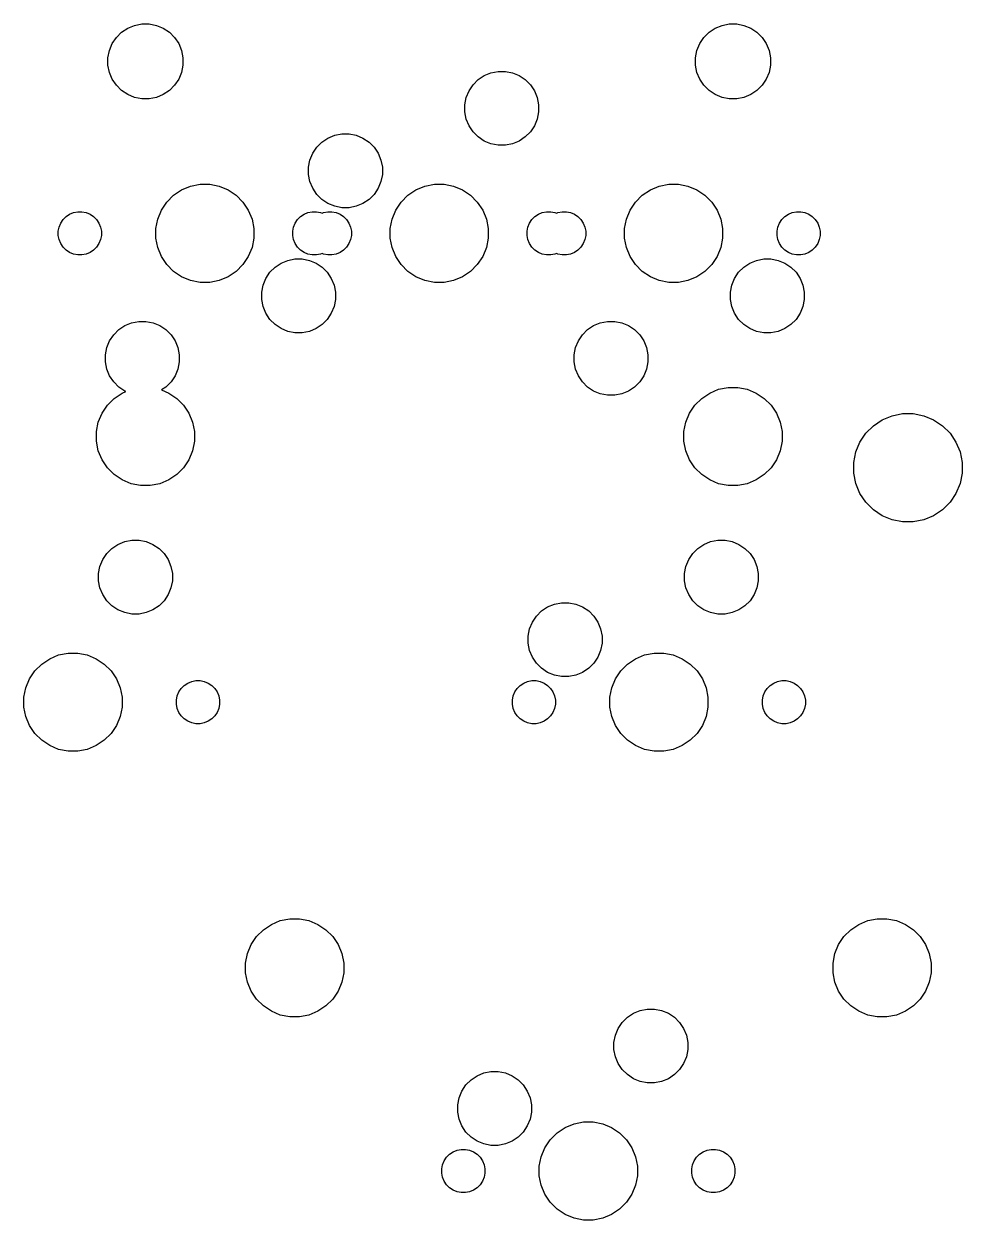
# Model space of a CAD drawing. Extents: x 25 to 359, y 20 to 134.
# Drawn here: x 314.32 to 352.45, y 77.35 to 125.96 of the extents above; entities that cross this region are included whole.
import ezdxf

# ---------------------------------------------------------------- set-up
doc = ezdxf.new("R2010")
doc.units = 0
doc.layers.add('BLACK', color=7, linetype='CONTINUOUS')

msp = doc.modelspace()

# ---------------------------------------------------------------- linework, layer by layer
at = {"layer": 'BLACK', "linetype": 'CONTINUOUS'}
for p, q in [((318.542, 125.783), (318.819, 125.898)), ((318.819, 125.898), (319.113, 125.956)), ((319.113, 125.956), (319.414, 125.956)), ((319.414, 125.956), (319.708, 125.898)), ((319.708, 125.898), (319.985, 125.783)), ((342.418, 125.783), (342.695, 125.898)), ((342.695, 125.898), (342.989, 125.956)), ((342.989, 125.956), (343.29, 125.956)), ((343.29, 125.956), (343.584, 125.898)), ((343.584, 125.898), (343.861, 125.783)), ((317.913, 125.154), (318.08, 125.404)), ((318.08, 125.404), (318.292, 125.616)), ((318.292, 125.616), (318.542, 125.783)), ((319.985, 125.783), (320.235, 125.616)), ((320.235, 125.616), (320.447, 125.404)), ((320.447, 125.404), (320.614, 125.154)), ((341.789, 125.154), (341.956, 125.404)), ((341.956, 125.404), (342.168, 125.616)), ((342.168, 125.616), (342.418, 125.783)), ((343.861, 125.783), (344.111, 125.616)), ((344.111, 125.616), (344.323, 125.404)), ((344.323, 125.404), (344.49, 125.154)), ((317.798, 124.877), (317.913, 125.154)), ((320.614, 125.154), (320.729, 124.877)), ((341.674, 124.877), (341.789, 125.154)), ((344.49, 125.154), (344.605, 124.877)), ((317.739, 124.583), (317.798, 124.877)), ((317.739, 124.282), (317.739, 124.583)), ((320.729, 124.877), (320.787, 124.583)), ((320.787, 124.583), (320.787, 124.282)), ((341.615, 124.583), (341.674, 124.877)), ((341.615, 124.282), (341.615, 124.583)), ((344.605, 124.877), (344.663, 124.583)), ((344.663, 124.583), (344.663, 124.282)), ((317.798, 123.988), (317.739, 124.282)), ((317.913, 123.711), (317.798, 123.988)), ((320.729, 123.988), (320.614, 123.711)), ((320.787, 124.282), (320.729, 123.988)), ((333.031, 123.857), (333.304, 123.97)), ((333.304, 123.97), (333.594, 124.027)), ((333.594, 124.027), (333.889, 124.027)), ((333.889, 124.027), (334.179, 123.97)), ((334.179, 123.97), (334.452, 123.857)), ((341.674, 123.988), (341.615, 124.282)), ((341.789, 123.711), (341.674, 123.988)), ((344.605, 123.988), (344.49, 123.711)), ((344.663, 124.282), (344.605, 123.988)), ((318.08, 123.461), (317.913, 123.711)), ((318.292, 123.249), (318.08, 123.461)), ((320.447, 123.461), (320.235, 123.249)), ((320.614, 123.711), (320.447, 123.461)), ((332.412, 123.238), (332.576, 123.484)), ((332.576, 123.484), (332.785, 123.693)), ((332.785, 123.693), (333.031, 123.857)), ((334.452, 123.857), (334.698, 123.693)), ((334.698, 123.693), (334.907, 123.484)), ((334.907, 123.484), (335.071, 123.238)), ((341.956, 123.461), (341.789, 123.711)), ((342.168, 123.249), (341.956, 123.461)), ((344.323, 123.461), (344.111, 123.249)), ((344.49, 123.711), (344.323, 123.461)), ((318.542, 123.082), (318.292, 123.249)), ((318.819, 122.967), (318.542, 123.082)), ((319.113, 122.908), (318.819, 122.967)), ((319.708, 122.967), (319.414, 122.908)), ((319.985, 123.082), (319.708, 122.967)), ((320.235, 123.249), (319.985, 123.082)), ((332.241, 122.675), (332.299, 122.965)), ((332.299, 122.965), (332.412, 123.238)), ((335.071, 123.238), (335.184, 122.965)), ((335.184, 122.965), (335.241, 122.675)), ((342.418, 123.082), (342.168, 123.249)), ((342.695, 122.967), (342.418, 123.082)), ((342.989, 122.908), (342.695, 122.967)), ((343.584, 122.967), (343.29, 122.908)), ((343.861, 123.082), (343.584, 122.967)), ((344.111, 123.249), (343.861, 123.082)), ((319.414, 122.908), (319.113, 122.908)), ((332.241, 122.38), (332.241, 122.675)), ((335.241, 122.675), (335.241, 122.38)), ((343.29, 122.908), (342.989, 122.908)), ((332.299, 122.09), (332.241, 122.38)), ((332.412, 121.817), (332.299, 122.09)), ((335.184, 122.09), (335.071, 121.817)), ((335.241, 122.38), (335.184, 122.09)), ((332.576, 121.571), (332.412, 121.817)), ((332.785, 121.362), (332.576, 121.571)), ((334.907, 121.571), (334.698, 121.362)), ((335.071, 121.817), (334.907, 121.571)), ((326.226, 120.944), (326.435, 121.153)), ((326.435, 121.153), (326.681, 121.317)), ((326.681, 121.317), (326.954, 121.43)), ((326.954, 121.43), (327.244, 121.487)), ((327.244, 121.487), (327.539, 121.487)), ((327.539, 121.487), (327.829, 121.43)), ((327.829, 121.43), (328.102, 121.317)), ((328.102, 121.317), (328.348, 121.153)), ((328.348, 121.153), (328.557, 120.944)), ((333.031, 121.198), (332.785, 121.362)), ((333.304, 121.085), (333.031, 121.198)), ((333.594, 121.027), (333.304, 121.085)), ((333.889, 121.027), (333.594, 121.027)), ((334.179, 121.085), (333.889, 121.027)), ((334.452, 121.198), (334.179, 121.085)), ((334.698, 121.362), (334.452, 121.198)), ((325.949, 120.425), (326.062, 120.698)), ((326.062, 120.698), (326.226, 120.944)), ((328.557, 120.944), (328.721, 120.698)), ((328.721, 120.698), (328.834, 120.425)), ((325.891, 120.135), (325.949, 120.425)), ((325.891, 119.84), (325.891, 120.135)), ((328.834, 120.425), (328.891, 120.135)), ((328.891, 120.135), (328.891, 119.84)), ((325.949, 119.55), (325.891, 119.84)), ((328.891, 119.84), (328.834, 119.55)), ((320.405, 118.996), (320.732, 119.214)), ((320.732, 119.214), (321.095, 119.365)), ((321.095, 119.365), (321.48, 119.441)), ((321.48, 119.441), (321.873, 119.441)), ((321.873, 119.441), (322.258, 119.365)), ((322.258, 119.365), (322.621, 119.214)), ((322.621, 119.214), (322.948, 118.996)), ((326.062, 119.277), (325.949, 119.55)), ((326.226, 119.031), (326.062, 119.277)), ((328.721, 119.277), (328.557, 119.031)), ((328.834, 119.55), (328.721, 119.277)), ((329.93, 118.996), (330.257, 119.214)), ((330.257, 119.214), (330.62, 119.365)), ((330.62, 119.365), (331.005, 119.441)), ((331.005, 119.441), (331.398, 119.441)), ((331.398, 119.441), (331.783, 119.365)), ((331.783, 119.365), (332.146, 119.214)), ((332.146, 119.214), (332.473, 118.996)), ((339.455, 118.996), (339.782, 119.214)), ((339.782, 119.214), (340.145, 119.365)), ((340.145, 119.365), (340.53, 119.441)), ((340.53, 119.441), (340.923, 119.441)), ((340.923, 119.441), (341.308, 119.365)), ((341.308, 119.365), (341.671, 119.214)), ((341.671, 119.214), (341.998, 118.996)), ((319.91, 118.392), (320.128, 118.718)), ((320.128, 118.718), (320.405, 118.996)), ((322.948, 118.996), (323.225, 118.718)), ((323.225, 118.718), (323.443, 118.392)), ((326.435, 118.822), (326.226, 119.031)), ((326.681, 118.658), (326.435, 118.822)), ((326.954, 118.545), (326.681, 118.658)), ((328.102, 118.658), (327.829, 118.545)), ((328.348, 118.822), (328.102, 118.658)), ((328.557, 119.031), (328.348, 118.822)), ((329.435, 118.392), (329.653, 118.718)), ((329.653, 118.718), (329.93, 118.996)), ((332.473, 118.996), (332.75, 118.718)), ((332.75, 118.718), (332.968, 118.392)), ((338.96, 118.392), (339.178, 118.718)), ((339.178, 118.718), (339.455, 118.996)), ((341.998, 118.996), (342.275, 118.718)), ((342.275, 118.718), (342.493, 118.392)), ((315.917, 118.005), (316.039, 118.127)), ((316.039, 118.127), (316.182, 118.223)), ((316.182, 118.223), (316.341, 118.289)), ((316.341, 118.289), (316.51, 118.322)), ((316.51, 118.322), (316.683, 118.322)), ((316.683, 118.322), (316.852, 118.289)), ((316.852, 118.289), (317.011, 118.223)), ((317.011, 118.223), (317.154, 118.127)), ((317.154, 118.127), (317.276, 118.005)), ((319.759, 118.029), (319.91, 118.392)), ((323.443, 118.392), (323.594, 118.029)), ((325.442, 118.005), (325.564, 118.127)), ((325.564, 118.127), (325.707, 118.223)), ((325.707, 118.223), (325.866, 118.289)), ((325.866, 118.289), (326.035, 118.322)), ((326.035, 118.322), (326.208, 118.322)), ((326.208, 118.322), (326.377, 118.289)), ((326.377, 118.289), (326.439, 118.263)), ((326.439, 118.263), (326.501, 118.289)), ((326.501, 118.289), (326.67, 118.322)), ((326.67, 118.322), (326.843, 118.322)), ((326.843, 118.322), (327.012, 118.289)), ((327.244, 118.487), (326.954, 118.545)), ((327.012, 118.289), (327.171, 118.223)), ((327.171, 118.223), (327.314, 118.127)), ((327.539, 118.487), (327.244, 118.487)), ((327.314, 118.127), (327.436, 118.005)), ((327.829, 118.545), (327.539, 118.487)), ((329.284, 118.029), (329.435, 118.392)), ((332.968, 118.392), (333.119, 118.029)), ((334.967, 118.005), (335.089, 118.127)), ((335.089, 118.127), (335.232, 118.223)), ((335.232, 118.223), (335.391, 118.289)), ((335.391, 118.289), (335.56, 118.322)), ((335.56, 118.322), (335.733, 118.322)), ((335.733, 118.322), (335.902, 118.289)), ((335.902, 118.289), (335.964, 118.263)), ((335.964, 118.263), (336.026, 118.289)), ((336.026, 118.289), (336.195, 118.322)), ((336.195, 118.322), (336.368, 118.322)), ((336.368, 118.322), (336.537, 118.289)), ((336.537, 118.289), (336.696, 118.223)), ((336.696, 118.223), (336.839, 118.127)), ((336.839, 118.127), (336.961, 118.005)), ((338.809, 118.029), (338.96, 118.392)), ((342.493, 118.392), (342.644, 118.029)), ((345.127, 118.005), (345.249, 118.127)), ((345.249, 118.127), (345.392, 118.223)), ((345.392, 118.223), (345.551, 118.289)), ((345.551, 118.289), (345.72, 118.322)), ((345.72, 118.322), (345.893, 118.322)), ((345.893, 118.322), (346.062, 118.289)), ((346.062, 118.289), (346.221, 118.223)), ((346.221, 118.223), (346.364, 118.127)), ((346.364, 118.127), (346.486, 118.005)), ((315.721, 117.534), (315.755, 117.703)), ((315.755, 117.703), (315.821, 117.862)), ((315.821, 117.862), (315.917, 118.005)), ((317.276, 118.005), (317.372, 117.862)), ((317.372, 117.862), (317.438, 117.703)), ((317.438, 117.703), (317.471, 117.534)), ((319.683, 117.644), (319.759, 118.029)), ((319.683, 117.251), (319.683, 117.644)), ((323.594, 118.029), (323.67, 117.644)), ((323.67, 117.644), (323.67, 117.251)), ((325.246, 117.534), (325.28, 117.703)), ((325.28, 117.703), (325.346, 117.862)), ((325.346, 117.862), (325.442, 118.005)), ((327.436, 118.005), (327.532, 117.862)), ((327.532, 117.862), (327.598, 117.703)), ((327.598, 117.703), (327.631, 117.534)), ((329.208, 117.644), (329.284, 118.029)), ((329.208, 117.251), (329.208, 117.644)), ((333.119, 118.029), (333.195, 117.644)), ((333.195, 117.644), (333.195, 117.251)), ((334.771, 117.534), (334.805, 117.703)), ((334.805, 117.703), (334.871, 117.862)), ((334.871, 117.862), (334.967, 118.005)), ((336.961, 118.005), (337.057, 117.862)), ((337.057, 117.862), (337.123, 117.703)), ((337.123, 117.703), (337.156, 117.534)), ((338.733, 117.644), (338.809, 118.029)), ((338.733, 117.251), (338.733, 117.644)), ((342.644, 118.029), (342.72, 117.644)), ((342.72, 117.644), (342.72, 117.251)), ((344.931, 117.534), (344.965, 117.703)), ((344.965, 117.703), (345.031, 117.862)), ((345.031, 117.862), (345.127, 118.005)), ((346.486, 118.005), (346.582, 117.862)), ((346.582, 117.862), (346.648, 117.703)), ((346.648, 117.703), (346.681, 117.534)), ((315.721, 117.361), (315.721, 117.534)), ((315.755, 117.192), (315.721, 117.361)), ((315.821, 117.033), (315.755, 117.192)), ((317.438, 117.192), (317.372, 117.033)), ((317.471, 117.361), (317.438, 117.192)), ((317.471, 117.534), (317.471, 117.361)), ((319.759, 116.866), (319.683, 117.251)), ((323.67, 117.251), (323.594, 116.866)), ((325.246, 117.361), (325.246, 117.534)), ((325.28, 117.192), (325.246, 117.361)), ((325.346, 117.033), (325.28, 117.192)), ((327.598, 117.192), (327.532, 117.033)), ((327.631, 117.361), (327.598, 117.192)), ((327.631, 117.534), (327.631, 117.361)), ((329.284, 116.866), (329.208, 117.251)), ((333.195, 117.251), (333.119, 116.866)), ((334.771, 117.361), (334.771, 117.534)), ((334.805, 117.192), (334.771, 117.361)), ((334.871, 117.033), (334.805, 117.192)), ((337.123, 117.192), (337.057, 117.033)), ((337.156, 117.361), (337.123, 117.192)), ((337.156, 117.534), (337.156, 117.361)), ((338.809, 116.866), (338.733, 117.251)), ((342.72, 117.251), (342.644, 116.866)), ((344.931, 117.361), (344.931, 117.534)), ((344.965, 117.192), (344.931, 117.361)), ((345.031, 117.033), (344.965, 117.192)), ((346.648, 117.192), (346.582, 117.033)), ((346.681, 117.361), (346.648, 117.192)), ((346.681, 117.534), (346.681, 117.361)), ((315.917, 116.89), (315.821, 117.033)), ((316.039, 116.768), (315.917, 116.89)), ((316.182, 116.672), (316.039, 116.768)), ((316.341, 116.606), (316.182, 116.672)), ((317.011, 116.672), (316.852, 116.606)), ((317.154, 116.768), (317.011, 116.672)), ((317.276, 116.89), (317.154, 116.768)), ((317.372, 117.033), (317.276, 116.89)), ((319.91, 116.503), (319.759, 116.866)), ((323.594, 116.866), (323.443, 116.503)), ((325.442, 116.89), (325.346, 117.033)), ((325.564, 116.768), (325.442, 116.89)), ((325.707, 116.672), (325.564, 116.768)), ((325.866, 116.606), (325.707, 116.672)), ((327.171, 116.672), (327.012, 116.606)), ((327.314, 116.768), (327.171, 116.672)), ((327.436, 116.89), (327.314, 116.768)), ((327.532, 117.033), (327.436, 116.89)), ((329.435, 116.503), (329.284, 116.866)), ((333.119, 116.866), (332.968, 116.503)), ((334.967, 116.89), (334.871, 117.033)), ((335.089, 116.768), (334.967, 116.89)), ((335.232, 116.672), (335.089, 116.768)), ((335.391, 116.606), (335.232, 116.672)), ((336.696, 116.672), (336.537, 116.606)), ((336.839, 116.768), (336.696, 116.672)), ((336.961, 116.89), (336.839, 116.768)), ((337.057, 117.033), (336.961, 116.89)), ((338.96, 116.503), (338.809, 116.866)), ((342.644, 116.866), (342.493, 116.503)), ((345.127, 116.89), (345.031, 117.033)), ((345.249, 116.768), (345.127, 116.89)), ((345.392, 116.672), (345.249, 116.768)), ((345.551, 116.606), (345.392, 116.672)), ((346.221, 116.672), (346.062, 116.606)), ((346.364, 116.768), (346.221, 116.672)), ((346.486, 116.89), (346.364, 116.768)), ((346.582, 117.033), (346.486, 116.89)), ((316.51, 116.572), (316.341, 116.606)), ((316.683, 116.572), (316.51, 116.572)), ((316.852, 116.606), (316.683, 116.572)), ((320.128, 116.176), (319.91, 116.503)), ((320.405, 115.899), (320.128, 116.176)), ((323.225, 116.176), (322.948, 115.899)), ((323.443, 116.503), (323.225, 116.176)), ((324.53, 116.073), (324.776, 116.237)), ((324.776, 116.237), (325.049, 116.35)), ((325.049, 116.35), (325.339, 116.407)), ((325.339, 116.407), (325.634, 116.407)), ((325.634, 116.407), (325.924, 116.35)), ((326.035, 116.572), (325.866, 116.606)), ((325.924, 116.35), (326.197, 116.237)), ((326.208, 116.572), (326.035, 116.572)), ((326.197, 116.237), (326.443, 116.073)), ((326.377, 116.606), (326.208, 116.572)), ((326.439, 116.632), (326.377, 116.606)), ((326.501, 116.606), (326.439, 116.632)), ((326.67, 116.572), (326.501, 116.606)), ((326.843, 116.572), (326.67, 116.572)), ((327.012, 116.606), (326.843, 116.572)), ((329.653, 116.176), (329.435, 116.503)), ((329.93, 115.899), (329.653, 116.176)), ((332.75, 116.176), (332.473, 115.899)), ((332.968, 116.503), (332.75, 116.176)), ((335.56, 116.572), (335.391, 116.606)), ((335.733, 116.572), (335.56, 116.572)), ((335.902, 116.606), (335.733, 116.572)), ((335.964, 116.632), (335.902, 116.606)), ((336.026, 116.606), (335.964, 116.632)), ((336.195, 116.572), (336.026, 116.606)), ((336.368, 116.572), (336.195, 116.572)), ((336.537, 116.606), (336.368, 116.572)), ((339.178, 116.176), (338.96, 116.503)), ((339.455, 115.899), (339.178, 116.176)), ((342.275, 116.176), (341.998, 115.899)), ((342.493, 116.503), (342.275, 116.176)), ((343.58, 116.073), (343.826, 116.237)), ((343.826, 116.237), (344.099, 116.35)), ((344.099, 116.35), (344.389, 116.407)), ((344.389, 116.407), (344.684, 116.407)), ((344.684, 116.407), (344.974, 116.35)), ((344.974, 116.35), (345.247, 116.237)), ((345.247, 116.237), (345.493, 116.073)), ((345.72, 116.572), (345.551, 116.606)), ((345.893, 116.572), (345.72, 116.572)), ((346.062, 116.606), (345.893, 116.572)), ((320.732, 115.68), (320.405, 115.899)), ((321.095, 115.53), (320.732, 115.68)), ((322.621, 115.68), (322.258, 115.53)), ((322.948, 115.899), (322.621, 115.68)), ((324.157, 115.618), (324.321, 115.864)), ((324.321, 115.864), (324.53, 116.073)), ((326.443, 116.073), (326.652, 115.864)), ((326.652, 115.864), (326.816, 115.618)), ((330.257, 115.68), (329.93, 115.899)), ((330.62, 115.53), (330.257, 115.68)), ((332.146, 115.68), (331.783, 115.53)), ((332.473, 115.899), (332.146, 115.68)), ((339.782, 115.68), (339.455, 115.899)), ((340.145, 115.53), (339.782, 115.68)), ((341.671, 115.68), (341.308, 115.53)), ((341.998, 115.899), (341.671, 115.68)), ((343.207, 115.618), (343.371, 115.864)), ((343.371, 115.864), (343.58, 116.073)), ((345.493, 116.073), (345.702, 115.864)), ((345.702, 115.864), (345.866, 115.618)), ((321.48, 115.453), (321.095, 115.53)), ((321.873, 115.453), (321.48, 115.453)), ((322.258, 115.53), (321.873, 115.453)), ((323.986, 115.055), (324.044, 115.345)), ((324.044, 115.345), (324.157, 115.618)), ((326.816, 115.618), (326.929, 115.345)), ((326.929, 115.345), (326.986, 115.055)), ((331.005, 115.454), (330.62, 115.53)), ((331.398, 115.454), (331.005, 115.454)), ((331.783, 115.53), (331.398, 115.454)), ((340.53, 115.454), (340.145, 115.53)), ((340.923, 115.454), (340.53, 115.454)), ((341.308, 115.53), (340.923, 115.454)), ((343.036, 115.055), (343.094, 115.345)), ((343.094, 115.345), (343.207, 115.618)), ((345.866, 115.618), (345.979, 115.345)), ((345.979, 115.345), (346.036, 115.055)), ((323.986, 114.76), (323.986, 115.055)), ((324.044, 114.47), (323.986, 114.76)), ((326.986, 114.76), (326.929, 114.47)), ((326.986, 115.055), (326.986, 114.76)), ((343.036, 114.76), (343.036, 115.055)), ((343.094, 114.47), (343.036, 114.76)), ((346.036, 114.76), (345.979, 114.47)), ((346.036, 115.055), (346.036, 114.76)), ((324.157, 114.197), (324.044, 114.47)), ((326.929, 114.47), (326.816, 114.197)), ((343.207, 114.197), (343.094, 114.47)), ((345.979, 114.47), (345.866, 114.197)), ((318.426, 113.697), (318.699, 113.81)), ((318.699, 113.81), (318.989, 113.867)), ((318.989, 113.867), (319.284, 113.867)), ((319.284, 113.867), (319.574, 113.81)), ((319.574, 113.81), (319.847, 113.697)), ((324.321, 113.951), (324.157, 114.197)), ((324.53, 113.742), (324.321, 113.951)), ((324.776, 113.578), (324.53, 113.742)), ((326.443, 113.742), (326.197, 113.578)), ((326.652, 113.951), (326.443, 113.742)), ((326.816, 114.197), (326.652, 113.951)), ((337.476, 113.697), (337.749, 113.81)), ((337.749, 113.81), (338.039, 113.867)), ((338.039, 113.867), (338.334, 113.867)), ((338.334, 113.867), (338.624, 113.81)), ((338.624, 113.81), (338.897, 113.697)), ((343.371, 113.951), (343.207, 114.197)), ((343.58, 113.742), (343.371, 113.951)), ((343.826, 113.578), (343.58, 113.742)), ((345.493, 113.742), (345.247, 113.578)), ((345.702, 113.951), (345.493, 113.742)), ((345.866, 114.197), (345.702, 113.951)), ((317.807, 113.078), (317.971, 113.324)), ((317.971, 113.324), (318.18, 113.533)), ((318.18, 113.533), (318.426, 113.697)), ((319.847, 113.697), (320.093, 113.533)), ((320.093, 113.533), (320.302, 113.324)), ((320.302, 113.324), (320.466, 113.078)), ((325.049, 113.465), (324.776, 113.578)), ((325.339, 113.407), (325.049, 113.465)), ((325.634, 113.407), (325.339, 113.407)), ((325.924, 113.465), (325.634, 113.407)), ((326.197, 113.578), (325.924, 113.465)), ((336.857, 113.078), (337.021, 113.324)), ((337.021, 113.324), (337.23, 113.533)), ((337.23, 113.533), (337.476, 113.697)), ((338.897, 113.697), (339.143, 113.533)), ((339.143, 113.533), (339.352, 113.324)), ((339.352, 113.324), (339.516, 113.078)), ((344.099, 113.465), (343.826, 113.578)), ((344.389, 113.407), (344.099, 113.465)), ((344.684, 113.407), (344.389, 113.407)), ((344.974, 113.465), (344.684, 113.407)), ((345.247, 113.578), (344.974, 113.465)), ((317.636, 112.515), (317.694, 112.805)), ((317.694, 112.805), (317.807, 113.078)), ((320.466, 113.078), (320.579, 112.805)), ((320.579, 112.805), (320.636, 112.515)), ((336.686, 112.515), (336.744, 112.805)), ((336.744, 112.805), (336.857, 113.078)), ((339.516, 113.078), (339.629, 112.805)), ((339.629, 112.805), (339.686, 112.515)), ((317.636, 112.22), (317.636, 112.515)), ((320.636, 112.515), (320.636, 112.22)), ((336.686, 112.22), (336.686, 112.515)), ((339.686, 112.515), (339.686, 112.22)), ((317.694, 111.93), (317.636, 112.22)), ((317.807, 111.657), (317.694, 111.93)), ((320.579, 111.93), (320.466, 111.657)), ((320.636, 112.22), (320.579, 111.93)), ((336.744, 111.93), (336.686, 112.22)), ((336.857, 111.657), (336.744, 111.93)), ((339.629, 111.93), (339.516, 111.657)), ((339.686, 112.22), (339.629, 111.93)), ((317.971, 111.411), (317.807, 111.657)), ((318.18, 111.202), (317.971, 111.411)), ((320.302, 111.411), (320.093, 111.202)), ((320.466, 111.657), (320.302, 111.411)), ((337.021, 111.411), (336.857, 111.657)), ((337.23, 111.202), (337.021, 111.411)), ((339.352, 111.411), (339.143, 111.202)), ((339.516, 111.657), (339.352, 111.411)), ((317.992, 110.741), (318.319, 110.959)), ((318.426, 111.038), (318.18, 111.202)), ((318.319, 110.959), (318.468, 111.021)), ((318.468, 111.021), (318.426, 111.038)), ((320.093, 111.202), (319.912, 111.082)), ((319.912, 111.082), (320.208, 110.959)), ((320.208, 110.959), (320.535, 110.741)), ((337.476, 111.038), (337.23, 111.202)), ((337.749, 110.925), (337.476, 111.038)), ((338.039, 110.867), (337.749, 110.925)), ((338.334, 110.867), (338.039, 110.867)), ((338.624, 110.925), (338.334, 110.867)), ((338.897, 111.038), (338.624, 110.925)), ((339.143, 111.202), (338.897, 111.038)), ((341.868, 110.741), (342.195, 110.959)), ((342.195, 110.959), (342.558, 111.11)), ((342.558, 111.11), (342.943, 111.186)), ((342.943, 111.186), (343.336, 111.186)), ((343.336, 111.186), (343.721, 111.11)), ((343.721, 111.11), (344.084, 110.959)), ((344.084, 110.959), (344.411, 110.741)), ((317.497, 110.137), (317.715, 110.463)), ((317.715, 110.463), (317.992, 110.741)), ((320.535, 110.741), (320.812, 110.463)), ((320.812, 110.463), (321.03, 110.137)), ((341.373, 110.137), (341.591, 110.463)), ((341.591, 110.463), (341.868, 110.741)), ((344.411, 110.741), (344.688, 110.463)), ((344.688, 110.463), (344.906, 110.137)), ((317.346, 109.774), (317.497, 110.137)), ((321.03, 110.137), (321.181, 109.774)), ((341.222, 109.774), (341.373, 110.137)), ((344.906, 110.137), (345.057, 109.774)), ((348.849, 109.631), (349.209, 109.872)), ((349.209, 109.872), (349.61, 110.038)), ((349.61, 110.038), (350.035, 110.122)), ((350.035, 110.122), (350.468, 110.122)), ((350.468, 110.122), (350.893, 110.038)), ((350.893, 110.038), (351.294, 109.872)), ((351.294, 109.872), (351.654, 109.631)), ((317.27, 109.389), (317.346, 109.774)), ((317.27, 108.996), (317.27, 109.389)), ((321.181, 109.774), (321.257, 109.389)), ((321.257, 109.389), (321.257, 108.996)), ((341.146, 109.389), (341.222, 109.774)), ((341.146, 108.996), (341.146, 109.389)), ((345.057, 109.774), (345.133, 109.389)), ((345.133, 109.389), (345.133, 108.996)), ((348.543, 109.325), (348.849, 109.631)), ((351.654, 109.631), (351.96, 109.325)), ((317.346, 108.611), (317.27, 108.996)), ((321.257, 108.996), (321.181, 108.611)), ((341.222, 108.611), (341.146, 108.996)), ((345.133, 108.996), (345.057, 108.611)), ((348.136, 108.564), (348.302, 108.964)), ((348.302, 108.964), (348.543, 109.325)), ((351.96, 109.325), (352.201, 108.964)), ((352.201, 108.964), (352.367, 108.564)), ((317.497, 108.248), (317.346, 108.611)), ((321.181, 108.611), (321.03, 108.248)), ((341.373, 108.248), (341.222, 108.611)), ((345.057, 108.611), (344.906, 108.248)), ((348.051, 108.139), (348.136, 108.564)), ((352.367, 108.564), (352.451, 108.139)), ((317.715, 107.921), (317.497, 108.248)), ((317.992, 107.644), (317.715, 107.921)), ((320.812, 107.921), (320.535, 107.644)), ((321.03, 108.248), (320.812, 107.921)), ((341.591, 107.921), (341.373, 108.248)), ((341.868, 107.644), (341.591, 107.921)), ((344.688, 107.921), (344.411, 107.644)), ((344.906, 108.248), (344.688, 107.921)), ((348.051, 107.706), (348.051, 108.139)), ((352.451, 108.139), (352.451, 107.706)), ((318.319, 107.425), (317.992, 107.644)), ((318.682, 107.275), (318.319, 107.425)), ((320.208, 107.425), (319.845, 107.275)), ((320.535, 107.644), (320.208, 107.425)), ((342.195, 107.425), (341.868, 107.644)), ((342.558, 107.275), (342.195, 107.425)), ((344.084, 107.425), (343.721, 107.275)), ((344.411, 107.644), (344.084, 107.425)), ((348.136, 107.281), (348.051, 107.706)), ((352.451, 107.706), (352.367, 107.281)), ((319.067, 107.199), (318.682, 107.275)), ((319.46, 107.199), (319.067, 107.199)), ((319.845, 107.275), (319.46, 107.199)), ((342.943, 107.199), (342.558, 107.275)), ((343.336, 107.199), (342.943, 107.199)), ((343.721, 107.275), (343.336, 107.199)), ((348.302, 106.88), (348.136, 107.281)), ((352.367, 107.281), (352.201, 106.88)), ((348.543, 106.52), (348.302, 106.88)), ((348.849, 106.214), (348.543, 106.52)), ((351.96, 106.52), (351.654, 106.214)), ((352.201, 106.88), (351.96, 106.52)), ((349.209, 105.973), (348.849, 106.214)), ((349.61, 105.807), (349.209, 105.973)), ((351.294, 105.973), (350.893, 105.807)), ((351.654, 106.214), (351.294, 105.973)), ((350.035, 105.722), (349.61, 105.807)), ((350.468, 105.722), (350.035, 105.722)), ((350.893, 105.807), (350.468, 105.722)), ((317.691, 104.434), (317.9, 104.643)), ((317.9, 104.643), (318.146, 104.807)), ((318.146, 104.807), (318.419, 104.92)), ((318.419, 104.92), (318.709, 104.977)), ((318.709, 104.977), (319.004, 104.977)), ((319.004, 104.977), (319.294, 104.92)), ((319.294, 104.92), (319.567, 104.807)), ((319.567, 104.807), (319.813, 104.643)), ((319.813, 104.643), (320.022, 104.434)), ((341.504, 104.434), (341.713, 104.643)), ((341.713, 104.643), (341.958, 104.807)), ((341.958, 104.807), (342.231, 104.92)), ((342.231, 104.92), (342.521, 104.977)), ((342.521, 104.977), (342.817, 104.977)), ((342.817, 104.977), (343.107, 104.92)), ((343.107, 104.92), (343.38, 104.807)), ((343.38, 104.807), (343.625, 104.643)), ((343.625, 104.643), (343.834, 104.434)), ((317.414, 103.915), (317.527, 104.188)), ((317.527, 104.188), (317.691, 104.434)), ((320.022, 104.434), (320.186, 104.188)), ((320.186, 104.188), (320.299, 103.915)), ((341.227, 103.915), (341.34, 104.188)), ((341.34, 104.188), (341.504, 104.434)), ((343.834, 104.434), (343.998, 104.188)), ((343.998, 104.188), (344.111, 103.915)), ((317.356, 103.625), (317.414, 103.915)), ((317.356, 103.33), (317.356, 103.625)), ((320.299, 103.915), (320.356, 103.625)), ((320.356, 103.625), (320.356, 103.33)), ((341.169, 103.625), (341.227, 103.915)), ((341.169, 103.33), (341.169, 103.625)), ((344.111, 103.915), (344.169, 103.625)), ((344.169, 103.625), (344.169, 103.33)), ((317.414, 103.04), (317.356, 103.33)), ((317.527, 102.767), (317.414, 103.04)), ((320.299, 103.04), (320.186, 102.767)), ((320.356, 103.33), (320.299, 103.04)), ((341.227, 103.04), (341.169, 103.33)), ((341.34, 102.767), (341.227, 103.04)), ((344.111, 103.04), (343.998, 102.767)), ((344.169, 103.33), (344.111, 103.04)), ((317.691, 102.521), (317.527, 102.767)), ((320.186, 102.767), (320.022, 102.521)), ((341.504, 102.521), (341.34, 102.767)), ((343.998, 102.767), (343.834, 102.521)), ((317.9, 102.312), (317.691, 102.521)), ((318.146, 102.148), (317.9, 102.312)), ((318.419, 102.035), (318.146, 102.148)), ((319.567, 102.148), (319.294, 102.035)), ((319.813, 102.312), (319.567, 102.148)), ((320.022, 102.521), (319.813, 102.312)), ((335.154, 101.894), (335.363, 102.103)), ((335.363, 102.103), (335.608, 102.267)), ((335.608, 102.267), (335.881, 102.38)), ((335.881, 102.38), (336.171, 102.437)), ((336.171, 102.437), (336.467, 102.437)), ((336.467, 102.437), (336.757, 102.38)), ((336.757, 102.38), (337.03, 102.267)), ((337.03, 102.267), (337.275, 102.103)), ((337.275, 102.103), (337.484, 101.894)), ((341.713, 102.312), (341.504, 102.521)), ((341.958, 102.148), (341.713, 102.312)), ((342.231, 102.035), (341.958, 102.148)), ((343.38, 102.148), (343.107, 102.035)), ((343.625, 102.312), (343.38, 102.148)), ((343.834, 102.521), (343.625, 102.312)), ((318.709, 101.977), (318.419, 102.035)), ((319.004, 101.977), (318.709, 101.977)), ((319.294, 102.035), (319.004, 101.977)), ((334.877, 101.375), (334.99, 101.648)), ((334.99, 101.648), (335.154, 101.894)), ((337.484, 101.894), (337.648, 101.648)), ((337.648, 101.648), (337.761, 101.375)), ((342.521, 101.977), (342.231, 102.035)), ((342.817, 101.977), (342.521, 101.977)), ((343.107, 102.035), (342.817, 101.977)), ((334.819, 101.085), (334.877, 101.375)), ((337.761, 101.375), (337.819, 101.085)), ((334.819, 100.79), (334.819, 101.085)), ((334.877, 100.5), (334.819, 100.79)), ((337.819, 100.79), (337.761, 100.5)), ((337.819, 101.085), (337.819, 100.79)), ((315.045, 99.9462), (315.372, 100.164)), ((315.372, 100.164), (315.735, 100.315)), ((315.735, 100.315), (316.12, 100.391)), ((316.12, 100.391), (316.513, 100.391)), ((316.513, 100.391), (316.898, 100.315)), ((316.898, 100.315), (317.261, 100.164)), ((317.261, 100.164), (317.588, 99.9462)), ((334.99, 100.227), (334.877, 100.5)), ((335.154, 99.9812), (334.99, 100.227)), ((337.648, 100.227), (337.484, 99.9812)), ((337.761, 100.5), (337.648, 100.227)), ((338.858, 99.9462), (339.185, 100.164)), ((339.185, 100.164), (339.547, 100.315)), ((339.547, 100.315), (339.933, 100.391)), ((339.933, 100.391), (340.325, 100.391)), ((340.325, 100.391), (340.711, 100.315)), ((340.711, 100.315), (341.073, 100.164)), ((341.073, 100.164), (341.4, 99.9462)), ((314.55, 99.3419), (314.768, 99.6684)), ((314.768, 99.6684), (315.045, 99.9462)), ((317.588, 99.9462), (317.865, 99.6684)), ((317.865, 99.6684), (318.083, 99.3419)), ((335.363, 99.7723), (335.154, 99.9812)), ((335.608, 99.6081), (335.363, 99.7723)), ((337.275, 99.7723), (337.03, 99.6081)), ((337.484, 99.9812), (337.275, 99.7723)), ((338.362, 99.3419), (338.58, 99.6684)), ((338.58, 99.6684), (338.858, 99.9462)), ((341.4, 99.9462), (341.678, 99.6684)), ((341.678, 99.6684), (341.896, 99.3419)), ((314.399, 98.979), (314.55, 99.3419)), ((318.083, 99.3419), (318.234, 98.979)), ((320.839, 99.0771), (320.982, 99.1728)), ((320.982, 99.1728), (321.141, 99.2388)), ((321.141, 99.2388), (321.31, 99.2724)), ((321.31, 99.2724), (321.483, 99.2724)), ((321.483, 99.2724), (321.652, 99.2388)), ((321.652, 99.2388), (321.811, 99.1728)), ((321.811, 99.1728), (321.954, 99.0771)), ((334.491, 99.0771), (334.635, 99.1728)), ((334.635, 99.1728), (334.794, 99.2388)), ((334.794, 99.2388), (334.963, 99.2724)), ((334.963, 99.2724), (335.135, 99.2724)), ((335.135, 99.2724), (335.304, 99.2388)), ((335.304, 99.2388), (335.463, 99.1728)), ((335.463, 99.1728), (335.607, 99.0771)), ((335.881, 99.495), (335.608, 99.6081)), ((336.171, 99.4374), (335.881, 99.495)), ((336.467, 99.4374), (336.171, 99.4374)), ((336.757, 99.495), (336.467, 99.4374)), ((337.03, 99.6081), (336.757, 99.495)), ((338.212, 98.979), (338.362, 99.3419)), ((341.896, 99.3419), (342.046, 98.979)), ((344.651, 99.0771), (344.795, 99.1728)), ((344.795, 99.1728), (344.954, 99.2388)), ((344.954, 99.2388), (345.123, 99.2724)), ((345.123, 99.2724), (345.295, 99.2724)), ((345.295, 99.2724), (345.464, 99.2388)), ((345.464, 99.2388), (345.623, 99.1728)), ((345.623, 99.1728), (345.767, 99.0771)), ((314.323, 98.5938), (314.399, 98.979)), ((318.234, 98.979), (318.31, 98.5938)), ((320.555, 98.6526), (320.621, 98.8119)), ((320.621, 98.8119), (320.717, 98.9552)), ((320.717, 98.9552), (320.839, 99.0771)), ((321.954, 99.0771), (322.076, 98.9552)), ((322.076, 98.9552), (322.172, 98.8119)), ((322.172, 98.8119), (322.238, 98.6526)), ((334.208, 98.6526), (334.274, 98.8119)), ((334.274, 98.8119), (334.369, 98.9552)), ((334.369, 98.9552), (334.491, 99.0771)), ((335.607, 99.0771), (335.729, 98.9552)), ((335.729, 98.9552), (335.824, 98.8119)), ((335.824, 98.8119), (335.89, 98.6526)), ((338.135, 98.5938), (338.212, 98.979)), ((342.046, 98.979), (342.123, 98.5938)), ((344.368, 98.6526), (344.434, 98.8119)), ((344.434, 98.8119), (344.529, 98.9552)), ((344.529, 98.9552), (344.651, 99.0771)), ((345.767, 99.0771), (345.889, 98.9552)), ((345.889, 98.9552), (345.984, 98.8119)), ((345.984, 98.8119), (346.05, 98.6526)), ((314.323, 98.201), (314.323, 98.5938)), ((314.399, 97.8158), (314.323, 98.201)), ((318.31, 98.201), (318.234, 97.8158)), ((318.31, 98.5938), (318.31, 98.201)), ((320.521, 98.4836), (320.555, 98.6526)), ((320.521, 98.3112), (320.521, 98.4836)), ((320.555, 98.1422), (320.521, 98.3112)), ((322.238, 98.6526), (322.271, 98.4836)), ((322.271, 98.3112), (322.238, 98.1422)), ((322.271, 98.4836), (322.271, 98.3112)), ((334.174, 98.4836), (334.208, 98.6526)), ((334.174, 98.3112), (334.174, 98.4836)), ((334.208, 98.1422), (334.174, 98.3112)), ((335.89, 98.6526), (335.924, 98.4836)), ((335.924, 98.3112), (335.89, 98.1422)), ((335.924, 98.4836), (335.924, 98.3112)), ((338.135, 98.201), (338.135, 98.5938)), ((338.212, 97.8158), (338.135, 98.201)), ((342.123, 98.201), (342.046, 97.8158)), ((342.123, 98.5938), (342.123, 98.201)), ((344.334, 98.4836), (344.368, 98.6526)), ((344.334, 98.3112), (344.334, 98.4836)), ((344.368, 98.1422), (344.334, 98.3112)), ((346.05, 98.6526), (346.084, 98.4836)), ((346.084, 98.3112), (346.05, 98.1422)), ((346.084, 98.4836), (346.084, 98.3112)), ((314.55, 97.4529), (314.399, 97.8158)), ((318.234, 97.8158), (318.083, 97.4529)), ((320.621, 97.9829), (320.555, 98.1422)), ((320.717, 97.8396), (320.621, 97.9829)), ((320.839, 97.7177), (320.717, 97.8396)), ((320.982, 97.622), (320.839, 97.7177)), ((321.954, 97.7177), (321.811, 97.622)), ((322.076, 97.8396), (321.954, 97.7177)), ((322.172, 97.9829), (322.076, 97.8396)), ((322.238, 98.1422), (322.172, 97.9829)), ((334.274, 97.9829), (334.208, 98.1422)), ((334.369, 97.8396), (334.274, 97.9829)), ((334.491, 97.7177), (334.369, 97.8396)), ((334.635, 97.622), (334.491, 97.7177)), ((335.607, 97.7177), (335.463, 97.622)), ((335.729, 97.8396), (335.607, 97.7177)), ((335.824, 97.9829), (335.729, 97.8396)), ((335.89, 98.1422), (335.824, 97.9829)), ((338.362, 97.4529), (338.212, 97.8158)), ((342.046, 97.8158), (341.896, 97.4529)), ((344.434, 97.9829), (344.368, 98.1422)), ((344.529, 97.8396), (344.434, 97.9829)), ((344.651, 97.7177), (344.529, 97.8396)), ((344.795, 97.622), (344.651, 97.7177)), ((345.767, 97.7177), (345.623, 97.622)), ((345.889, 97.8396), (345.767, 97.7177)), ((345.984, 97.9829), (345.889, 97.8396)), ((346.05, 98.1422), (345.984, 97.9829)), ((314.768, 97.1264), (314.55, 97.4529)), ((318.083, 97.4529), (317.865, 97.1264)), ((321.141, 97.556), (320.982, 97.622)), ((321.31, 97.5224), (321.141, 97.556)), ((321.483, 97.5224), (321.31, 97.5224)), ((321.652, 97.556), (321.483, 97.5224)), ((321.811, 97.622), (321.652, 97.556)), ((334.794, 97.556), (334.635, 97.622)), ((334.963, 97.5224), (334.794, 97.556)), ((335.135, 97.5224), (334.963, 97.5224)), ((335.304, 97.556), (335.135, 97.5224)), ((335.463, 97.622), (335.304, 97.556)), ((338.58, 97.1264), (338.362, 97.4529)), ((341.896, 97.4529), (341.678, 97.1264)), ((344.954, 97.556), (344.795, 97.622)), ((345.123, 97.5224), (344.954, 97.556)), ((345.295, 97.5224), (345.123, 97.5224)), ((345.464, 97.556), (345.295, 97.5224)), ((345.623, 97.622), (345.464, 97.556)), ((315.045, 96.8486), (314.768, 97.1264)), ((315.372, 96.6304), (315.045, 96.8486)), ((317.588, 96.8486), (317.261, 96.6304)), ((317.865, 97.1264), (317.588, 96.8486)), ((338.858, 96.8486), (338.58, 97.1264)), ((339.185, 96.6304), (338.858, 96.8486)), ((341.4, 96.8486), (341.073, 96.6304)), ((341.678, 97.1264), (341.4, 96.8486)), ((315.735, 96.4801), (315.372, 96.6304)), ((316.12, 96.4035), (315.735, 96.4801)), ((316.513, 96.4035), (316.12, 96.4035)), ((316.898, 96.4801), (316.513, 96.4035)), ((317.261, 96.6304), (316.898, 96.4801)), ((339.547, 96.4801), (339.185, 96.6304)), ((339.933, 96.4035), (339.547, 96.4801)), ((340.325, 96.4035), (339.933, 96.4035)), ((340.711, 96.4801), (340.325, 96.4035)), ((341.073, 96.6304), (340.711, 96.4801)), ((324.38, 89.3694), (324.743, 89.5197)), ((324.743, 89.5197), (325.128, 89.5963)), ((325.128, 89.5963), (325.521, 89.5963)), ((325.521, 89.5963), (325.906, 89.5197)), ((325.906, 89.5197), (326.269, 89.3694)), ((348.256, 89.3694), (348.619, 89.5197)), ((348.619, 89.5197), (349.004, 89.5963)), ((349.004, 89.5963), (349.397, 89.5963)), ((349.397, 89.5963), (349.782, 89.5197)), ((349.782, 89.5197), (350.145, 89.3694)), ((323.776, 88.8734), (324.054, 89.1512)), ((324.054, 89.1512), (324.38, 89.3694)), ((326.269, 89.3694), (326.596, 89.1512)), ((326.596, 89.1512), (326.874, 88.8734)), ((347.652, 88.8734), (347.93, 89.1512)), ((347.93, 89.1512), (348.256, 89.3694)), ((350.145, 89.3694), (350.472, 89.1512)), ((350.472, 89.1512), (350.75, 88.8734)), ((323.407, 88.184), (323.558, 88.5469)), ((323.558, 88.5469), (323.776, 88.8734)), ((326.874, 88.8734), (327.092, 88.5469)), ((327.092, 88.5469), (327.242, 88.184)), ((347.283, 88.184), (347.434, 88.5469)), ((347.434, 88.5469), (347.652, 88.8734)), ((350.75, 88.8734), (350.968, 88.5469)), ((350.968, 88.5469), (351.118, 88.184)), ((323.331, 87.7988), (323.407, 88.184)), ((327.242, 88.184), (327.319, 87.7988)), ((347.207, 87.7988), (347.283, 88.184)), ((351.118, 88.184), (351.195, 87.7988)), ((323.331, 87.406), (323.331, 87.7988)), ((327.319, 87.7988), (327.319, 87.406)), ((347.207, 87.406), (347.207, 87.7988)), ((351.195, 87.7988), (351.195, 87.406)), ((323.407, 87.0208), (323.331, 87.406)), ((323.558, 86.6579), (323.407, 87.0208)), ((327.242, 87.0208), (327.092, 86.6579)), ((327.319, 87.406), (327.242, 87.0208)), ((347.283, 87.0208), (347.207, 87.406)), ((347.434, 86.6579), (347.283, 87.0208)), ((351.118, 87.0208), (350.968, 86.6579)), ((351.195, 87.406), (351.118, 87.0208)), ((323.776, 86.3314), (323.558, 86.6579)), ((327.092, 86.6579), (326.874, 86.3314)), ((347.652, 86.3314), (347.434, 86.6579)), ((350.968, 86.6579), (350.75, 86.3314)), ((324.054, 86.0536), (323.776, 86.3314)), ((324.38, 85.8354), (324.054, 86.0536)), ((326.596, 86.0536), (326.269, 85.8354)), ((326.874, 86.3314), (326.596, 86.0536)), ((347.93, 86.0536), (347.652, 86.3314)), ((348.256, 85.8354), (347.93, 86.0536)), ((350.472, 86.0536), (350.145, 85.8354)), ((350.75, 86.3314), (350.472, 86.0536)), ((324.743, 85.6851), (324.38, 85.8354)), ((325.128, 85.6085), (324.743, 85.6851)), ((325.521, 85.6085), (325.128, 85.6085)), ((325.906, 85.6851), (325.521, 85.6085)), ((326.269, 85.8354), (325.906, 85.6851)), ((338.638, 85.3836), (338.847, 85.5925)), ((338.847, 85.5925), (339.092, 85.7567)), ((339.092, 85.7567), (339.365, 85.8698)), ((339.365, 85.8698), (339.655, 85.9274)), ((339.655, 85.9274), (339.95, 85.9274)), ((339.95, 85.9274), (340.24, 85.8698)), ((340.24, 85.8698), (340.513, 85.7567)), ((340.513, 85.7567), (340.759, 85.5925)), ((340.759, 85.5925), (340.968, 85.3836)), ((348.619, 85.6851), (348.256, 85.8354)), ((349.004, 85.6085), (348.619, 85.6851)), ((349.397, 85.6085), (349.004, 85.6085)), ((349.782, 85.6851), (349.397, 85.6085)), ((350.145, 85.8354), (349.782, 85.6851)), ((338.36, 84.8649), (338.473, 85.1379)), ((338.473, 85.1379), (338.638, 85.3836)), ((340.968, 85.3836), (341.132, 85.1379)), ((341.132, 85.1379), (341.245, 84.8649)), ((338.303, 84.5751), (338.36, 84.8649)), ((338.303, 84.2797), (338.303, 84.5751)), ((341.245, 84.8649), (341.303, 84.5751)), ((341.303, 84.5751), (341.303, 84.2797)), ((338.36, 83.9899), (338.303, 84.2797)), ((341.303, 84.2797), (341.245, 83.9899)), ((338.473, 83.7169), (338.36, 83.9899)), ((338.638, 83.4712), (338.473, 83.7169)), ((341.132, 83.7169), (340.968, 83.4712)), ((341.245, 83.9899), (341.132, 83.7169)), ((332.497, 83.0525), (332.742, 83.2167)), ((332.742, 83.2167), (333.015, 83.3298)), ((333.015, 83.3298), (333.305, 83.3874)), ((333.305, 83.3874), (333.6, 83.3874)), ((333.6, 83.3874), (333.89, 83.3298)), ((333.89, 83.3298), (334.163, 83.2167)), ((334.163, 83.2167), (334.409, 83.0525)), ((338.847, 83.2623), (338.638, 83.4712)), ((339.092, 83.0981), (338.847, 83.2623)), ((340.759, 83.2623), (340.513, 83.0981)), ((340.968, 83.4712), (340.759, 83.2623)), ((332.123, 82.5979), (332.288, 82.8436)), ((332.288, 82.8436), (332.497, 83.0525)), ((334.409, 83.0525), (334.618, 82.8436)), ((334.618, 82.8436), (334.782, 82.5979)), ((339.365, 82.985), (339.092, 83.0981)), ((339.655, 82.9274), (339.365, 82.985)), ((339.95, 82.9274), (339.655, 82.9274)), ((340.24, 82.985), (339.95, 82.9274)), ((340.513, 83.0981), (340.24, 82.985)), ((331.953, 82.0351), (332.01, 82.3249)), ((332.01, 82.3249), (332.123, 82.5979)), ((334.782, 82.5979), (334.895, 82.3249)), ((334.895, 82.3249), (334.953, 82.0351)), ((331.953, 81.7397), (331.953, 82.0351)), ((332.01, 81.4499), (331.953, 81.7397)), ((334.953, 81.7397), (334.895, 81.4499)), ((334.953, 82.0351), (334.953, 81.7397)), ((332.123, 81.1769), (332.01, 81.4499)), ((332.288, 80.9312), (332.123, 81.1769)), ((334.782, 81.1769), (334.618, 80.9312)), ((334.895, 81.4499), (334.782, 81.1769)), ((336.318, 81.1144), (336.681, 81.2647)), ((336.681, 81.2647), (337.066, 81.3413)), ((337.066, 81.3413), (337.459, 81.3413)), ((337.459, 81.3413), (337.844, 81.2647)), ((337.844, 81.2647), (338.207, 81.1144)), ((332.497, 80.7223), (332.288, 80.9312)), ((332.742, 80.5581), (332.497, 80.7223)), ((334.409, 80.7223), (334.163, 80.5581)), ((334.618, 80.9312), (334.409, 80.7223)), ((335.714, 80.6184), (335.992, 80.8962)), ((335.992, 80.8962), (336.318, 81.1144)), ((338.207, 81.1144), (338.534, 80.8962)), ((338.534, 80.8962), (338.812, 80.6184)), ((331.928, 80.1888), (332.097, 80.2224)), ((332.097, 80.2224), (332.269, 80.2224)), ((332.269, 80.2224), (332.438, 80.1888)), ((333.015, 80.445), (332.742, 80.5581)), ((333.305, 80.3874), (333.015, 80.445)), ((333.6, 80.3874), (333.305, 80.3874)), ((333.89, 80.445), (333.6, 80.3874)), ((334.163, 80.5581), (333.89, 80.445)), ((335.345, 79.929), (335.496, 80.2919)), ((335.496, 80.2919), (335.714, 80.6184)), ((338.812, 80.6184), (339.03, 80.2919)), ((339.03, 80.2919), (339.18, 79.929)), ((342.088, 80.1888), (342.257, 80.2224)), ((342.257, 80.2224), (342.429, 80.2224)), ((342.429, 80.2224), (342.598, 80.1888)), ((331.341, 79.6026), (331.407, 79.7619)), ((331.407, 79.7619), (331.503, 79.9052)), ((331.503, 79.9052), (331.625, 80.0271)), ((331.625, 80.0271), (331.768, 80.1228)), ((331.768, 80.1228), (331.928, 80.1888)), ((332.438, 80.1888), (332.597, 80.1228)), ((332.597, 80.1228), (332.741, 80.0271)), ((332.741, 80.0271), (332.862, 79.9052)), ((332.862, 79.9052), (332.958, 79.7619)), ((332.958, 79.7619), (333.024, 79.6026)), ((335.269, 79.5438), (335.345, 79.929)), ((339.18, 79.929), (339.257, 79.5438)), ((341.501, 79.6026), (341.567, 79.7619)), ((341.567, 79.7619), (341.663, 79.9052)), ((341.663, 79.9052), (341.785, 80.0271)), ((341.785, 80.0271), (341.928, 80.1228)), ((341.928, 80.1228), (342.088, 80.1888)), ((342.598, 80.1888), (342.757, 80.1228)), ((342.757, 80.1228), (342.901, 80.0271)), ((342.901, 80.0271), (343.022, 79.9052)), ((343.022, 79.9052), (343.118, 79.7619)), ((343.118, 79.7619), (343.184, 79.6026)), ((331.308, 79.4336), (331.341, 79.6026)), ((331.308, 79.2612), (331.308, 79.4336)), ((331.341, 79.0922), (331.308, 79.2612)), ((333.024, 79.6026), (333.058, 79.4336)), ((333.058, 79.2612), (333.024, 79.0922)), ((333.058, 79.4336), (333.058, 79.2612)), ((335.269, 79.151), (335.269, 79.5438)), ((339.257, 79.5438), (339.257, 79.151)), ((341.468, 79.4336), (341.501, 79.6026)), ((341.468, 79.2612), (341.468, 79.4336)), ((341.501, 79.0922), (341.468, 79.2612)), ((343.184, 79.6026), (343.218, 79.4336)), ((343.218, 79.2612), (343.184, 79.0922)), ((343.218, 79.4336), (343.218, 79.2612)), ((331.407, 78.9329), (331.341, 79.0922)), ((331.503, 78.7896), (331.407, 78.9329)), ((331.625, 78.6677), (331.503, 78.7896)), ((332.862, 78.7896), (332.741, 78.6677)), ((332.958, 78.9329), (332.862, 78.7896)), ((333.024, 79.0922), (332.958, 78.9329)), ((335.345, 78.7658), (335.269, 79.151)), ((335.496, 78.4029), (335.345, 78.7658)), ((339.18, 78.7658), (339.03, 78.4029)), ((339.257, 79.151), (339.18, 78.7658)), ((341.567, 78.9329), (341.501, 79.0922)), ((341.663, 78.7896), (341.567, 78.9329)), ((341.785, 78.6677), (341.663, 78.7896)), ((343.022, 78.7896), (342.901, 78.6677)), ((343.118, 78.9329), (343.022, 78.7896)), ((343.184, 79.0922), (343.118, 78.9329)), ((331.768, 78.572), (331.625, 78.6677)), ((331.928, 78.506), (331.768, 78.572)), ((332.097, 78.4724), (331.928, 78.506)), ((332.269, 78.4724), (332.097, 78.4724)), ((332.438, 78.506), (332.269, 78.4724)), ((332.597, 78.572), (332.438, 78.506)), ((332.741, 78.6677), (332.597, 78.572)), ((335.714, 78.0764), (335.496, 78.4029)), ((339.03, 78.4029), (338.812, 78.0764)), ((341.928, 78.572), (341.785, 78.6677)), ((342.088, 78.506), (341.928, 78.572)), ((342.257, 78.4724), (342.088, 78.506)), ((342.429, 78.4724), (342.257, 78.4724)), ((342.598, 78.506), (342.429, 78.4724)), ((342.757, 78.572), (342.598, 78.506)), ((342.901, 78.6677), (342.757, 78.572)), ((335.992, 77.7986), (335.714, 78.0764)), ((336.318, 77.5804), (335.992, 77.7986)), ((338.534, 77.7986), (338.207, 77.5804)), ((338.812, 78.0764), (338.534, 77.7986)), ((336.681, 77.4301), (336.318, 77.5804)), ((337.066, 77.3535), (336.681, 77.4301)), ((337.459, 77.3535), (337.066, 77.3535)), ((337.844, 77.4301), (337.459, 77.3535)), ((338.207, 77.5804), (337.844, 77.4301))]:
    msp.add_line(p, q, dxfattribs=at)

doc.saveas('drawing.dxf')
